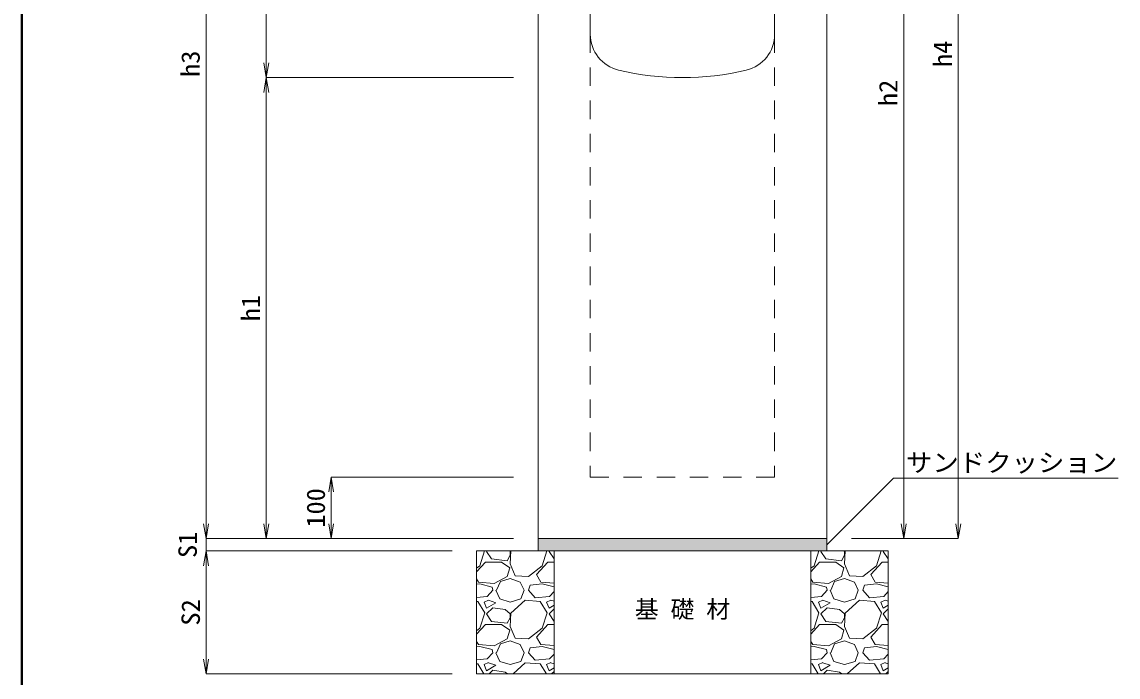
# Model space of a CAD drawing. Units: millimetres at full size; details may follow other scales. Extents: x 171976 to 209231, y 872007 to 885239.
# Drawn here: x 201231 to 203014, y 881137 to 882203 of the extents above; entities that cross this region are included whole.
import ezdxf
from ezdxf.enums import TextEntityAlignment as Align

# ---------------------------------------------------------------- set-up
doc = ezdxf.new("R2010")
doc.units = ezdxf.units.MM
doc.header["$LTSCALE"] = 40
doc.linetypes.add('USER4', pattern=[1.35, 0.75, -0.6])
for name, color, linetype, lineweight in [('0_2', 7, 'Continuous', 20), ('ハッチング', 7, 'Continuous', 5), ('図枠', 7, 'Continuous', 5), ('寸法線', 7, 'Continuous', 13), ('引出線', 4, 'Continuous', 13), ('本体', 2, 'Continuous', 13), ('補助線', 8, 'Continuous', 5), ('ﾊｯﾁﾝｸﾞ', 7, 'Continuous', 5)]:
    doc.layers.add(name, color=color, linetype=linetype, lineweight=lineweight)
doc.styles.add('ＭＳ ゴシック', font='')
doc.styles.add('ＭＳ 明朝', font='')
doc.styles.get('ＭＳ ゴシック').set_extended_font_data('MS Gothic')
doc.styles.get('ＭＳ 明朝').set_extended_font_data('MS Mincho')

# ---------------------------------------------------------------- blocks, each defined once
blk = doc.blocks.new('open_arrow')
at = {"color": 0, "linetype": 'Continuous', "lineweight": -2}
blk.add_lwpolyline([(7.5, 1.25), (0, 0), (7.5, -1.25)], dxfattribs=at)

msp = doc.modelspace()

# ---------------------------------------------------------------- hatches: boundary and pattern name
at = {"layer": 'ﾊｯﾁﾝｸﾞ'}
msp.add_hatch(color=8, dxfattribs=at).paths.add_polyline_path([(202070.59, 881362.28), (202070.59, 881342.29), (202540.59, 881342.28), (202540.59, 881362.28)])

# ---------------------------------------------------------------- linework, layer by layer
at = {"layer": '0_2'}
for p, q in [((202070.59, 881362.28), (202540.59, 881362.28)), ((202070.59, 881362.28), (202540.59, 881362.28)), ((202070.59, 881362.28), (202070.59, 881342.29)), ((202540.59, 881362.28), (202540.59, 881342.29)), ((201970.59, 881342.29), (202640.59, 881342.29)), ((201970.59, 881342.29), (201970.59, 881142.29)), ((202640.59, 881142.29), (202640.59, 881342.29)), ((201970.59, 881142.29), (202640.59, 881142.29))]:
    msp.add_line(p, q, dxfattribs=at)
at = {"layer": 'ハッチング'}
for p, q in [((201975.65, 881318.02), (201983.41, 881342.29)), ((201987.72, 881342.29), (201986.82, 881341.39)), ((201986.82, 881341.39), (201994.95, 881329.2)), ((202025.43, 881341.39), (202024.41, 881342.29)), ((202026.44, 881342.29), (202025.43, 881321.07)), ((202025.43, 881335.3), (202025.43, 881341.39)), ((202077.25, 881318.02), (202085.01, 881342.29)), ((202089.32, 881342.29), (202088.42, 881341.39)), ((202088.42, 881341.39), (202096.55, 881329.2)), ((202519.65, 881318.02), (202527.41, 881342.29)), ((202531.72, 881342.29), (202530.82, 881341.39)), ((202530.82, 881341.39), (202538.95, 881329.2)), ((202569.43, 881341.39), (202568.41, 881342.29)), ((202570.44, 881342.29), (202569.43, 881321.07)), ((202569.43, 881335.3), (202569.43, 881341.39)), ((202621.25, 881318.02), (202629.01, 881342.29)), ((202633.32, 881342.29), (202632.42, 881341.39)), ((202632.42, 881341.39), (202640.55, 881329.2)), ((201970.59, 881308.34), (201984.79, 881324.12)), ((201984.79, 881324.12), (202011.21, 881324.12)), ((201994.95, 881329.2), (202020.35, 881326.16)), ((202011.21, 881324.12), (202024.41, 881314.98)), ((202020.35, 881326.15), (202025.43, 881335.3)), ((202068.1, 881303.8), (202086.39, 881324.12)), ((202086.39, 881324.12), (202096.59, 881324.12)), ((202096.55, 881329.2), (202096.59, 881329.2)), ((202514.59, 881308.34), (202528.79, 881324.12)), ((202528.79, 881324.12), (202555.21, 881324.12)), ((202538.95, 881329.2), (202564.35, 881326.16)), ((202555.21, 881324.12), (202568.41, 881314.98)), ((202564.35, 881326.15), (202569.43, 881335.3)), ((202612.1, 881303.8), (202630.39, 881324.12)), ((202630.39, 881324.12), (202640.59, 881324.12)), ((202640.55, 881329.2), (202640.59, 881329.2)), ((201970.59, 881314.12), (201975.65, 881318.03)), ((202024.42, 881314.98), (202020.35, 881300.75)), ((202025.43, 881321.07), (202033.56, 881301.77)), ((202054.89, 881300.75), (202077.25, 881318.03)), ((202514.59, 881314.12), (202519.65, 881318.03)), ((202568.41, 881314.98), (202564.35, 881300.75)), ((202569.43, 881321.07), (202577.56, 881301.77)), ((202598.89, 881300.75), (202621.25, 881318.03)), ((201973.62, 881291.61), (201970.59, 881296.8)), ((201975.65, 881288.56), (201970.59, 881288.03)), ((201999.02, 881289.58), (201973.62, 881291.61)), ((201995.97, 881283.48), (201975.65, 881288.56)), ((202020.35, 881300.75), (201999.02, 881289.58)), ((202003.08, 881278.4), (202009.17, 881292.62)), ((202009.18, 881292.63), (202025.43, 881297.71)), ((202025.43, 881297.7), (202041.69, 881291.61)), ((202033.56, 881301.77), (202054.9, 881300.75)), ((202041.69, 881291.61), (202047.78, 881278.4)), ((202077.25, 881288.56), (202057.94, 881286.53)), ((202075.22, 881291.61), (202068.1, 881303.8)), ((202096.59, 881289.9), (202075.22, 881291.61)), ((202096.59, 881283.73), (202077.25, 881288.56)), ((202517.62, 881291.61), (202514.59, 881296.8)), ((202519.65, 881288.56), (202514.59, 881288.03)), ((202543.01, 881289.58), (202517.61, 881291.61)), ((202539.97, 881283.48), (202519.65, 881288.56)), ((202564.35, 881300.75), (202543.02, 881289.58)), ((202547.08, 881278.4), (202553.17, 881292.62)), ((202553.17, 881292.63), (202569.43, 881297.71)), ((202569.43, 881297.7), (202585.69, 881291.61)), ((202577.56, 881301.77), (202598.89, 881300.75)), ((202585.69, 881291.61), (202591.78, 881278.4)), ((202621.25, 881288.56), (202601.94, 881286.53)), ((202619.22, 881291.61), (202612.1, 881303.8)), ((202640.59, 881289.9), (202619.21, 881291.61)), ((202640.59, 881283.73), (202621.25, 881288.56)), ((201996.98, 881278.4), (201987.84, 881268.24)), ((201996.98, 881278.4), (201995.97, 881283.48)), ((202002.06, 881278.4), (202008.16, 881264.18)), ((202042.7, 881264.18), (202047.78, 881278.4)), ((202066.07, 881266.21), (202054.89, 881278.4)), ((202054.9, 881278.4), (202057.94, 881286.53)), ((202096.59, 881276.19), (202089.44, 881268.24)), ((202540.98, 881278.4), (202531.84, 881268.24)), ((202540.98, 881278.4), (202539.97, 881283.48)), ((202546.06, 881278.4), (202552.16, 881264.18)), ((202586.7, 881264.18), (202591.78, 881278.4)), ((202598.89, 881278.4), (202601.94, 881286.53)), ((202610.07, 881266.21), (202598.89, 881278.4)), ((202640.59, 881276.19), (202633.44, 881268.24)), ((201987.83, 881268.24), (201970.59, 881266.74)), ((201972.6, 881260.11), (201970.59, 881260.28)), ((201983.77, 881241.82), (201972.6, 881260.11)), ((201989.87, 881262.15), (201982.76, 881259.1)), ((201982.76, 881259.1), (201986.82, 881248.94)), ((201986.82, 881248.94), (202002.06, 881258.08)), ((202002.06, 881258.08), (201989.87, 881262.14)), ((202008.16, 881264.18), (202025.43, 881259.1)), ((202025.43, 881259.1), (202042.7, 881264.18)), ((202049.82, 881262.14), (202026.45, 881240.81)), ((202074.2, 881260.11), (202049.81, 881262.14)), ((202089.43, 881268.24), (202066.07, 881266.21)), ((202085.37, 881241.82), (202074.2, 881260.11)), ((202091.47, 881262.15), (202084.36, 881259.1)), ((202084.36, 881259.1), (202088.42, 881248.94)), ((202088.42, 881248.94), (202096.59, 881253.84)), ((202096.59, 881260.44), (202091.47, 881262.14)), ((202531.83, 881268.24), (202514.59, 881266.74)), ((202516.6, 881260.11), (202514.59, 881260.28)), ((202527.77, 881241.82), (202516.6, 881260.11)), ((202533.87, 881262.15), (202526.76, 881259.1)), ((202526.76, 881259.1), (202530.82, 881248.94)), ((202530.82, 881248.94), (202546.06, 881258.08)), ((202546.06, 881258.08), (202533.87, 881262.14)), ((202552.16, 881264.18), (202569.43, 881259.1)), ((202569.43, 881259.1), (202586.7, 881264.18)), ((202593.82, 881262.14), (202570.45, 881240.81)), ((202618.2, 881260.11), (202593.81, 881262.14)), ((202633.43, 881268.24), (202610.07, 881266.21)), ((202629.37, 881241.82), (202618.2, 881260.11)), ((202635.47, 881262.15), (202628.36, 881259.1)), ((202628.36, 881259.1), (202632.42, 881248.94)), ((202632.42, 881248.94), (202640.59, 881253.84)), ((202640.59, 881260.44), (202635.47, 881262.14)), ((201975.65, 881216.42), (201983.78, 881241.82)), ((201996.98, 881249.95), (201986.82, 881239.79)), ((201986.82, 881239.79), (201994.95, 881227.6)), ((202017.3, 881246.9), (201996.98, 881249.95)), ((202025.43, 881239.79), (202017.3, 881246.91)), ((202026.45, 881240.81), (202025.43, 881219.47)), ((202025.43, 881233.7), (202025.43, 881239.79)), ((202077.25, 881216.42), (202085.38, 881241.82)), ((202096.59, 881247.96), (202088.42, 881239.79)), ((202088.42, 881239.79), (202096.55, 881227.6)), ((202519.65, 881216.42), (202527.77, 881241.82)), ((202540.98, 881249.95), (202530.82, 881239.79)), ((202530.82, 881239.79), (202538.95, 881227.6)), ((202561.3, 881246.9), (202540.98, 881249.95)), ((202569.43, 881239.79), (202561.3, 881246.91)), ((202570.45, 881240.81), (202569.43, 881219.47)), ((202569.43, 881233.7), (202569.43, 881239.79)), ((202621.25, 881216.42), (202629.37, 881241.82)), ((202640.59, 881247.96), (202632.42, 881239.79)), ((202632.42, 881239.79), (202640.55, 881227.6)), ((201970.59, 881206.74), (201984.79, 881222.52)), ((201970.59, 881212.52), (201975.65, 881216.43)), ((201984.79, 881222.52), (202011.21, 881222.52)), ((201994.95, 881227.6), (202020.35, 881224.56)), ((202011.21, 881222.52), (202024.41, 881213.38)), ((202020.35, 881224.55), (202025.43, 881233.7)), ((202025.43, 881219.47), (202033.56, 881200.17)), ((202054.89, 881199.15), (202077.25, 881216.43)), ((202068.1, 881202.2), (202086.39, 881222.52)), ((202086.39, 881222.52), (202096.59, 881222.52)), ((202096.55, 881227.6), (202096.59, 881227.6)), ((202514.59, 881206.74), (202528.79, 881222.52)), ((202514.59, 881212.52), (202519.65, 881216.43)), ((202528.79, 881222.52), (202555.21, 881222.52)), ((202538.95, 881227.6), (202564.35, 881224.56)), ((202555.21, 881222.52), (202568.41, 881213.38)), ((202564.35, 881224.55), (202569.43, 881233.7)), ((202569.43, 881219.47), (202577.56, 881200.17)), ((202598.89, 881199.15), (202621.25, 881216.43)), ((202612.1, 881202.2), (202630.39, 881222.52)), ((202630.39, 881222.52), (202640.59, 881222.52)), ((202640.55, 881227.6), (202640.59, 881227.6)), ((202020.35, 881199.15), (201999.02, 881187.98)), ((202024.42, 881213.38), (202020.35, 881199.15)), ((202033.56, 881200.17), (202054.9, 881199.15)), ((202075.22, 881190.01), (202068.1, 881202.2)), ((202564.35, 881199.15), (202543.02, 881187.98)), ((202568.41, 881213.38), (202564.35, 881199.15)), ((202577.56, 881200.17), (202598.89, 881199.15)), ((202619.22, 881190.01), (202612.1, 881202.2)), ((201973.62, 881190.01), (201970.59, 881195.2)), ((201975.65, 881186.96), (201970.59, 881186.43)), ((201999.02, 881187.98), (201973.62, 881190.01)), ((201995.97, 881181.88), (201975.65, 881186.96)), ((201996.98, 881176.8), (201995.97, 881181.88)), ((202003.08, 881176.8), (202009.17, 881191.02)), ((202009.18, 881191.03), (202025.43, 881196.11)), ((202025.43, 881196.1), (202041.69, 881190.01)), ((202041.69, 881190.01), (202047.78, 881176.8)), ((202054.9, 881176.8), (202057.94, 881184.93)), ((202077.25, 881186.96), (202057.94, 881184.93)), ((202096.59, 881188.3), (202075.22, 881190.01)), ((202096.59, 881182.13), (202077.25, 881186.96)), ((202517.62, 881190.01), (202514.59, 881195.2)), ((202519.65, 881186.96), (202514.59, 881186.43)), ((202543.01, 881187.98), (202517.61, 881190.01)), ((202539.97, 881181.88), (202519.65, 881186.96)), ((202540.98, 881176.8), (202539.97, 881181.88)), ((202547.08, 881176.8), (202553.17, 881191.02)), ((202553.17, 881191.03), (202569.43, 881196.11)), ((202569.43, 881196.1), (202585.69, 881190.01)), ((202585.69, 881190.01), (202591.78, 881176.8)), ((202598.89, 881176.8), (202601.94, 881184.93)), ((202621.25, 881186.96), (202601.94, 881184.93)), ((202640.59, 881188.3), (202619.21, 881190.01)), ((202640.59, 881182.13), (202621.25, 881186.96)), ((201987.83, 881166.64), (201970.59, 881165.14)), ((201996.98, 881176.8), (201987.84, 881166.64)), ((202002.06, 881176.8), (202008.16, 881162.58)), ((202008.16, 881162.58), (202025.43, 881157.5)), ((202025.43, 881157.5), (202042.7, 881162.58)), ((202042.7, 881162.58), (202047.78, 881176.8)), ((202066.07, 881164.61), (202054.89, 881176.8)), ((202089.43, 881166.64), (202066.07, 881164.61)), ((202096.59, 881174.59), (202089.44, 881166.64)), ((202531.83, 881166.64), (202514.59, 881165.14)), ((202540.98, 881176.8), (202531.84, 881166.64)), ((202546.06, 881176.8), (202552.16, 881162.58)), ((202552.16, 881162.58), (202569.43, 881157.5)), ((202569.43, 881157.5), (202586.7, 881162.58)), ((202586.7, 881162.58), (202591.78, 881176.8)), ((202610.07, 881164.61), (202598.89, 881176.8)), ((202633.43, 881166.64), (202610.07, 881164.61)), ((202640.59, 881174.59), (202633.44, 881166.64)), ((201972.6, 881158.51), (201970.59, 881158.68)), ((201982.51, 881142.29), (201972.6, 881158.51)), ((201989.87, 881160.55), (201982.76, 881157.5)), ((201982.76, 881157.5), (201986.82, 881147.34)), ((201986.82, 881147.34), (202002.06, 881156.48)), ((202002.06, 881156.48), (201989.87, 881160.54)), ((201996.98, 881148.35), (201990.92, 881142.29)), ((202017.3, 881145.3), (201996.98, 881148.35)), ((202020.75, 881142.29), (202017.3, 881145.31)), ((202049.82, 881160.54), (202029.82, 881142.29)), ((202074.2, 881158.51), (202049.81, 881160.54)), ((202084.11, 881142.29), (202074.2, 881158.51)), ((202091.47, 881160.55), (202084.36, 881157.5)), ((202084.36, 881157.5), (202088.42, 881147.34)), ((202088.42, 881147.34), (202096.59, 881152.24)), ((202096.59, 881158.84), (202091.47, 881160.54)), ((202096.59, 881146.36), (202092.52, 881142.29)), ((202516.6, 881158.51), (202514.59, 881158.68)), ((202526.51, 881142.29), (202516.6, 881158.51)), ((202533.87, 881160.55), (202526.76, 881157.5)), ((202526.76, 881157.5), (202530.82, 881147.34)), ((202530.82, 881147.34), (202546.06, 881156.48)), ((202546.06, 881156.48), (202533.87, 881160.54)), ((202540.98, 881148.35), (202534.92, 881142.29)), ((202561.3, 881145.3), (202540.98, 881148.35)), ((202564.75, 881142.29), (202561.3, 881145.31)), ((202593.82, 881160.54), (202573.82, 881142.29)), ((202618.2, 881158.51), (202593.81, 881160.54)), ((202628.11, 881142.29), (202618.2, 881158.51)), ((202635.47, 881160.55), (202628.36, 881157.5)), ((202628.36, 881157.5), (202632.42, 881147.34)), ((202632.42, 881147.34), (202640.59, 881152.24)), ((202640.59, 881158.84), (202635.47, 881160.54)), ((202640.59, 881146.36), (202636.52, 881142.29))]:
    msp.add_line(p, q, dxfattribs=at)
at = {"layer": '図枠', "lineweight": 40}
msp.add_line((201230.59, 879147.22), (201230.59, 884687.22), dxfattribs=at)
at = {"layer": '寸法線'}
for p, q in [((202754.35, 881362.28), (202754.35, 882939.29)), ((201530.26, 882907.28), (201530.26, 881362.28)), ((201628.32, 882812.29), (201628.32, 882112.28)), ((202665.75, 882812.29), (202665.75, 881362.28)), ((202030.59, 882112.28), (201628.32, 882112.28)), ((201628.32, 882112.28), (201628.32, 881362.28)), ((202030.59, 882112.28), (201628.32, 882112.28)), ((201733.83, 881362.28), (201733.83, 881462.29)), ((202030.59, 881462.29), (201733.83, 881462.29)), ((201530.26, 881410.28), (201530.26, 881294.29)), ((202030.59, 881362.28), (201530.26, 881362.28)), ((202030.59, 881362.28), (201530.26, 881362.28)), ((202030.59, 881362.28), (201628.32, 881362.28)), ((202030.59, 881362.28), (201733.83, 881362.28)), ((202580.59, 881362.28), (202665.75, 881362.28)), ((202580.59, 881362.28), (202754.35, 881362.28)), ((201930.59, 881342.29), (201530.26, 881342.29)), ((201530.26, 881342.29), (201530.26, 881142.29)), ((201930.59, 881342.29), (201530.26, 881342.29)), ((201930.59, 881142.29), (201530.26, 881142.29))]:
    msp.add_line(p, q, dxfattribs=at)
at = {"layer": '引出線'}
msp.add_lwpolyline([(202540.59, 881352.29), (202649.24, 881460.94), (203014.5, 881460.94)], dxfattribs=at)
at = {"layer": '本体', "lineweight": 20}
for p, q in [((202070.59, 882812.29), (202070.59, 881362.28)), ((202155.59, 882182.81), (202155.59, 882812.29)), ((202455.59, 882182.81), (202455.59, 882812.29)), ((202540.59, 881362.28), (202540.59, 882812.29)), ((202540.59, 881362.28), (202070.59, 881362.28))]:
    msp.add_line(p, q, dxfattribs=at)
at = {"layer": '本体', "linetype": 'USER4', "lineweight": 9}
for p, q in [((202155.59, 882182.81), (202155.59, 881462.29)), ((202455.59, 882182.81), (202455.59, 881462.29)), ((202455.59, 881462.29), (202155.59, 881462.29))]:
    msp.add_line(p, q, dxfattribs=at)
at = {"layer": '本体', "lineweight": 20}
for centre, radius, start, end in [((202215.59, 882182.81), 60, 180, 256.65785), ((202395.59, 882182.81), 60, 283.34237, 0), ((202305.59, 882562.28), 450, 256.65777, 283.34225)]:
    msp.add_arc(centre, radius, start, end, dxfattribs=at)
at = {"layer": '補助線', "lineweight": 20}
for p, q in [((202096.59, 881342.29), (202096.59, 881142.29)), ((202514.59, 881142.29), (202514.59, 881342.29))]:
    msp.add_line(p, q, dxfattribs=at)

# ---------------------------------------------------------------- block references
at = {"layer": '寸法線', "xscale": 3.2, "yscale": 3.2}
for p, rotation in [((201628.32, 882112.28), 90), ((201628.32, 882112.28), 270), ((201733.83, 881462.29), 270), ((201530.26, 881362.28), 90), ((201530.26, 881362.28), 90), ((201628.32, 881362.28), 90), ((201733.83, 881362.28), 90), ((202665.75, 881362.28), 90), ((202754.35, 881362.28), 90), ((201530.26, 881342.29), 270), ((201530.26, 881342.29), 270), ((201530.26, 881142.29), 90)]:
    msp.add_blockref('open_arrow', p, dxfattribs=dict(at, rotation=rotation))
at = {"layer": '引出線', "xscale": 0.16, "yscale": 0.16, "rotation": 45}
msp.add_blockref('open_arrow', (202540.59, 881352.29), dxfattribs=at)

# ---------------------------------------------------------------- texts
at = {"layer": '0_2', "style": 'ＭＳ ゴシック'}
msp.add_text('基 礎 材', height=28.48, dxfattribs=at).set_placement((202305.59, 881224.77), align=Align.BOTTOM_CENTER)
at = {"layer": '寸法線', "style": 'ＭＳ 明朝', "width": 1.05}
for s, p in [('h4', (202729.01, 882150.79)), ('h3', (201504.91, 882134.78)), ('h2', (202640.41, 882087.29)), ('h1', (201602.97, 881737.28)), ('100', (201708.83, 881412.29)), ('S1', (201500.26, 881352.29)), ('S2', (201505.26, 881242.29))]:
    msp.add_text(s, height=30.02, rotation=90, dxfattribs=at).set_placement(p, align=Align.MIDDLE_CENTER)
at = {"layer": '引出線', "style": 'ＭＳ 明朝', "width": 1.05}
msp.add_text('サンドクッション', height=30.02, dxfattribs=at).set_placement((202669.24, 881501.05), align=Align.TOP_LEFT)

doc.saveas('drawing.dxf')
